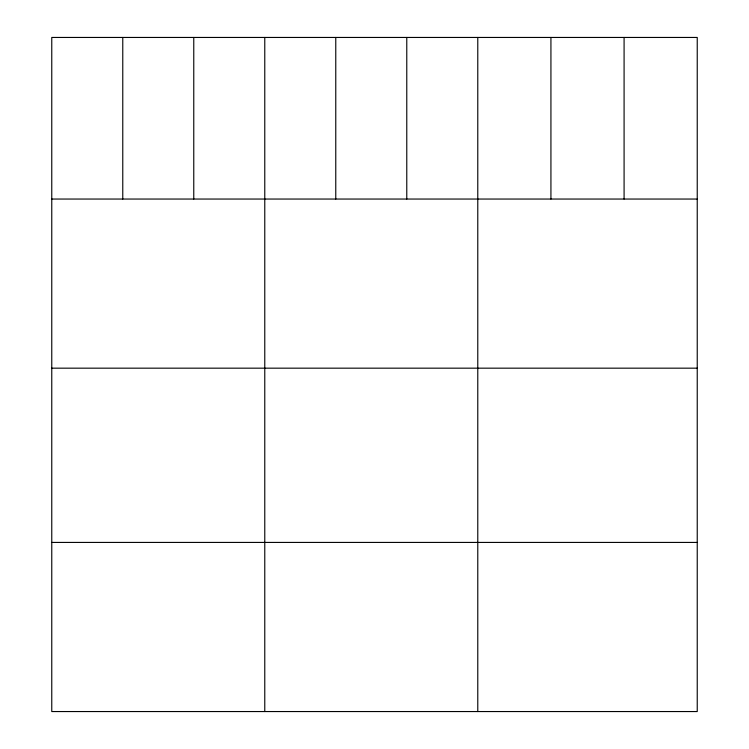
<?xml version="1.0" encoding="UTF-8"?>
<svg xmlns="http://www.w3.org/2000/svg" width="749" height="749" viewBox="0 0 749 749"><rect width="100%" height="100%" fill="white"/><g stroke="black" fill="none" stroke-linecap="round" stroke-linejoin="round"><path stroke-width="1.12" d="M697.235 199.047L697.235 711.55L51.765 711.55L51.765 37.45L697.235 37.45L697.235 199.047L51.765 199.047M51.765 368.171L697.235 368.171M51.765 542.426L697.235 542.426M624.086 37.45L624.086 199.047M550.927 37.45L550.927 199.047M477.778 37.45L477.778 711.55M406.773 37.45L406.773 199.047M335.767 37.45L335.767 199.047M264.772 37.45L264.772 711.55M193.766 37.45L193.766 199.047M122.77 37.45L122.77 199.047"/></g></svg>
